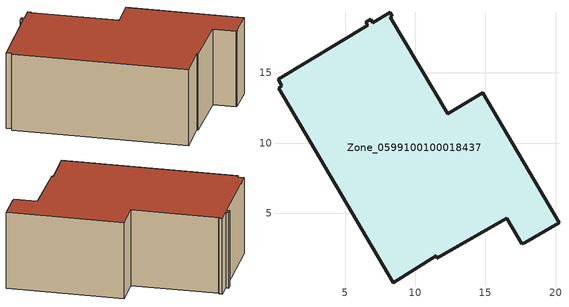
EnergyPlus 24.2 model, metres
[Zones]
Zone_0599100100018437
 floor ground (C_G): 17.82,2.91 17.58,2.83 16.51,4.66 11.54,1.79 11.49,1.96 8.42,0.06 0.28,13.93 0.49,14.1 0.22,14.54 6.61,18.39 6.47,18.62 6.83,18.83 6.97,18.58 8.2,19.32 8.36,19.06 8.24,18.99 12.31,12.08 14.8,13.6 20.24,4.33 z0
 wall outside (C_F): 20.24,4.33 14.8,13.6 12.31,12.08 8.24,18.99 8.36,19.06 8.2,19.32 6.97,18.58 6.83,18.83 6.47,18.62 6.61,18.39 0.22,14.54 0.49,14.1 0.28,13.93 8.42,0.06 11.49,1.96 11.54,1.79 16.51,4.66 17.58,2.83 17.82,2.91 20.24,4.33 z0:7.31
 roof outside (C_R): 8.2,19.32 6.97,18.58 6.83,18.83 6.47,18.62 6.61,18.39 0.22,14.54 0.49,14.1 0.28,13.93 8.42,0.06 11.49,1.96 11.54,1.79 16.51,4.66 17.58,2.83 17.82,2.91 20.24,4.33 14.8,13.6 12.31,12.08 8.24,18.99 8.36,19.06 z7.31
[BUILDING]
Pand.0599100100018437: North Axis=0; Terrain=City; Loads Convergence Tolerance Value=0.04; Temperature Convergence Tolerance Value=0.4; Solar Distribution=FullExterior; Maximum Number of Warmup Days=25; Minimum Number of Warmup Days=1
[Site:Location]
Rotterdam.The.Hague.AP_ZH_NLD Design_Conditions: Latitude=51.96; Longitude=4.45; Time Zone=1; Elevation=-4.5
[SITE:GROUNDTEMPERATURE:BUILDINGSURFACE]
18, 18, 18, 18, 18, 18, 18, 18, 18, 18, 18, 18
[MATERIAL] Thermal Absorptance=0.9; Solar Absorptance=0.7; Visible Absorptance=0.7
Name | Roughness | Thickness | Conductivity | Density | Specific Heat
G.D.2015-2018 | MediumSmooth | 0.15 | 0.0428571 | 540 | 1210
F.D.2015-2018 | Rough | 0.3 | 0.0666667 | 1920 | 840
R.D.2015-2018 | MediumRough | 0.2 | 0.0333333 | 1500 | 1000
[CONSTRUCTION]
C_G: G.D.2015-2018
C_F: F.D.2015-2018
C_R: R.D.2015-2018
[ZONE]
Zone_0599100100018437: Type=1; Multiplier=1; Ceiling Height=Autocalculate; Volume=Autocalculate; Floor Area=autocalculate; Part of Total Floor Area=Yes
[ZONEINFILTRATION:DESIGNFLOWRATE]
Infil_Zone_0599100100018437: Zone or ZoneList or Space or SpaceList=Zone_0599100100018437; Schedule=AlwaysOn; Design Flow Rate Calculation Method=Flow/Area; Flow Rate per Floor Area=0.0021; Constant Term Coefficient=1; Temperature Term Coefficient=0; Velocity Term Coefficient=0; Velocity Squared Term Coefficient=0
[HVACTEMPLATE:ZONE:IDEALLOADSAIRSYSTEM]
Zone_0599100100018437: Maximum Heating Supply Air Temperature=50; Minimum Cooling Supply Air Temperature=13; Maximum Heating Supply Air Humidity Ratio=0.0156; Minimum Cooling Supply Air Humidity Ratio=0.0077; Heating Limit=NoLimit; Cooling Limit=NoLimit; Dehumidification Control Type=ConstantSensibleHeatRatio; Cooling Sensible Heat Ratio=0.7; Dehumidification Setpoint=60; Humidification Control Type=None; Humidification Setpoint=30; Outdoor Air Method=None; Outdoor Air Flow Rate per Person=0.00944; Outdoor Air Flow Rate per Zone Floor Area=0; Outdoor Air Flow Rate per Zone=0; Demand Controlled Ventilation Type=None; Outdoor Air Economizer Type=NoEconomizer; Heat Recovery Type=None; Sensible Heat Recovery Effectiveness=0.7; Latent Heat Recovery Effectiveness=0.65
[ZONECONTROL:THERMOSTAT]
ThermostatControl_Zone_0599100100018437: Zone or ZoneList=Zone_0599100100018437; Control Type Schedule=DualSetpointControlType; Control 1=Thermostat_Zone_0599100100018437; Temperature Difference Between Cutout And Setpoint=0
[THERMOSTATSETPOINT:DUALSETPOINT]
Thermostat_Zone_0599100100018437: Heating Setpoint Temperature Schedule=HeatingSetpoint_Zone_0599100100018437; Cooling Setpoint Temperature Schedule=CoolingSetpoint_Zone_0599100100018437
[SCHEDULE:COMPACT]
HeatingSetpoint_Zone_0599100100018437: Through: 12/31, For: AllDays, Until: 24:00, 21
CoolingSetpoint_Zone_0599100100018437: Through: 12/31, For: AllDays, Until: 24:00, 24
DualSetpointControlType: Through: 12/31, For: AllDays, Until: 24:00, 4
AlwaysOn: Through: 12/31, For: AllDays, Until: 24:00, 1
